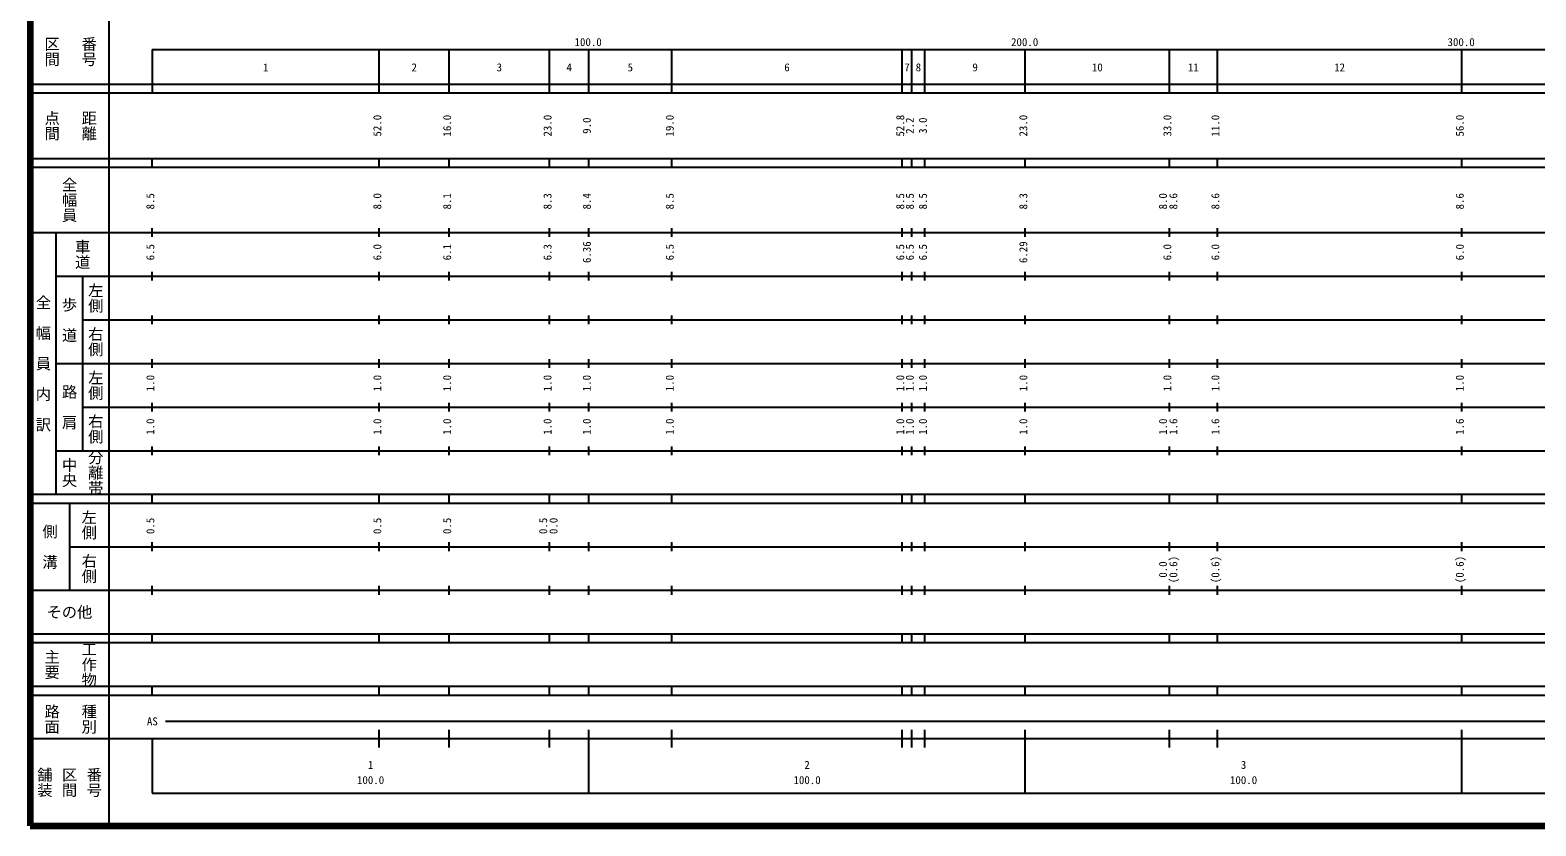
# Model space of a CAD drawing. Units: millimetres on the paper, enlarged 1000 times. Extents: x 40000 to 680000, y 20000 to 380000.
# Drawn here: x 40000 to 384971, y 20000 to 202409 of the extents above; entities that cross this region are included whole.
import ezdxf
from ezdxf.enums import TextEntityAlignment as Align

# ---------------------------------------------------------------- set-up
doc = ezdxf.new("R2010")
doc.units = ezdxf.units.MM
doc.header["$LTSCALE"] = 1000
doc.layers.add('M-TTL', color=2, linetype='Continuous', lineweight=140)
doc.layers.add('M-TTL-BAND', color=7, linetype='Continuous', lineweight=25)
doc.styles.add('@ＭＳ ゴシック', font='')
doc.styles.add('ＭＳ ゴシック', font='')
doc.styles.get('@ＭＳ ゴシック').set_extended_font_data('@MS Gothic')
doc.styles.get('ＭＳ ゴシック').set_extended_font_data('MS Gothic')

msp = doc.modelspace()

# ---------------------------------------------------------------- linework, layer by layer
at = {"layer": 'M-TTL'}
for p, q in [((40000, 380000), (40000, 20000)), ((40000, 20000), (680000, 20000))]:
    msp.add_line(p, q, dxfattribs=at)
at = {"layer": 'M-TTL-BAND'}
for p, q in [((58000, 370000), (58000, 20000)), ((68000, 198000), (579000, 198000)), ((68000, 198000), (68000, 188000)), ((120000, 188000), (120000, 198000)), ((136000, 188000), (136000, 198000)), ((159000, 188000), (159000, 198000)), ((168000, 188000), (168000, 198000)), ((187000, 188000), (187000, 198000)), ((239800, 188000), (239800, 198000)), ((242000, 188000), (242000, 198000)), ((245000, 188000), (245000, 198000)), ((268000, 188000), (268000, 198000)), ((301000, 188000), (301000, 198000)), ((312000, 188000), (312000, 198000)), ((368000, 188000), (368000, 198000)), ((40000, 190000), (579000, 190000)), ((40000, 188000), (579000, 188000)), ((40000, 173000), (579000, 173000)), ((68000, 171000), (68000, 173000)), ((120000, 171000), (120000, 173000)), ((136000, 171000), (136000, 173000)), ((159000, 171000), (159000, 173000)), ((168000, 171000), (168000, 173000)), ((187000, 171000), (187000, 173000)), ((239800, 171000), (239800, 173000)), ((242000, 171000), (242000, 173000)), ((245000, 171000), (245000, 173000)), ((268000, 171000), (268000, 173000)), ((301000, 171000), (301000, 173000)), ((312000, 171000), (312000, 173000)), ((368000, 171000), (368000, 173000)), ((40000, 171000), (579000, 171000)), ((40000, 156000), (579000, 156000)), ((46000, 96000), (46000, 156000)), ((68000, 155000), (68000, 157000)), ((120000, 155000), (120000, 157000)), ((136000, 155000), (136000, 157000)), ((159000, 155000), (159000, 157000)), ((168000, 155000), (168000, 157000)), ((187000, 155000), (187000, 157000)), ((239800, 155000), (239800, 157000)), ((242000, 155000), (242000, 157000)), ((245000, 155000), (245000, 157000)), ((268000, 155000), (268000, 157000)), ((301000, 155000), (301000, 157000)), ((312000, 155000), (312000, 157000)), ((368000, 155000), (368000, 157000)), ((46000, 146000), (579000, 146000)), ((52000, 146000), (52000, 106000)), ((68000, 145000), (68000, 147000)), ((120000, 145000), (120000, 147000)), ((136000, 145000), (136000, 147000)), ((159000, 145000), (159000, 147000)), ((168000, 145000), (168000, 147000)), ((187000, 145000), (187000, 147000)), ((239800, 145000), (239800, 147000)), ((242000, 145000), (242000, 147000)), ((245000, 145000), (245000, 147000)), ((268000, 145000), (268000, 147000)), ((301000, 145000), (301000, 147000)), ((312000, 145000), (312000, 147000)), ((368000, 145000), (368000, 147000)), ((52000, 136000), (579000, 136000)), ((68000, 135000), (68000, 137000)), ((120000, 135000), (120000, 137000)), ((136000, 135000), (136000, 137000)), ((159000, 135000), (159000, 137000)), ((168000, 135000), (168000, 137000)), ((187000, 135000), (187000, 137000)), ((239800, 135000), (239800, 137000)), ((242000, 135000), (242000, 137000)), ((245000, 135000), (245000, 137000)), ((268000, 135000), (268000, 137000)), ((301000, 135000), (301000, 137000)), ((312000, 135000), (312000, 137000)), ((368000, 135000), (368000, 137000)), ((46000, 126000), (579000, 126000)), ((68000, 125000), (68000, 127000)), ((120000, 125000), (120000, 127000)), ((136000, 125000), (136000, 127000)), ((159000, 125000), (159000, 127000)), ((168000, 125000), (168000, 127000)), ((187000, 125000), (187000, 127000)), ((239800, 125000), (239800, 127000)), ((242000, 125000), (242000, 127000)), ((245000, 125000), (245000, 127000)), ((268000, 125000), (268000, 127000)), ((301000, 125000), (301000, 127000)), ((312000, 125000), (312000, 127000)), ((368000, 125000), (368000, 127000)), ((52000, 116000), (579000, 116000)), ((68000, 115000), (68000, 117000)), ((120000, 115000), (120000, 117000)), ((136000, 115000), (136000, 117000)), ((159000, 115000), (159000, 117000)), ((168000, 115000), (168000, 117000)), ((187000, 115000), (187000, 117000)), ((239800, 115000), (239800, 117000)), ((242000, 115000), (242000, 117000)), ((245000, 115000), (245000, 117000)), ((268000, 115000), (268000, 117000)), ((301000, 115000), (301000, 117000)), ((312000, 115000), (312000, 117000)), ((368000, 115000), (368000, 117000)), ((68000, 105000), (68000, 107000)), ((120000, 105000), (120000, 107000)), ((136000, 105000), (136000, 107000)), ((159000, 105000), (159000, 107000)), ((168000, 105000), (168000, 107000)), ((187000, 105000), (187000, 107000)), ((239800, 105000), (239800, 107000)), ((242000, 105000), (242000, 107000)), ((245000, 105000), (245000, 107000)), ((268000, 105000), (268000, 107000)), ((301000, 105000), (301000, 107000)), ((312000, 105000), (312000, 107000)), ((368000, 105000), (368000, 107000)), ((46000, 106000), (579000, 106000)), ((40000, 96000), (579000, 96000)), ((40000, 94000), (579000, 94000)), ((49000, 94000), (49000, 74000)), ((68000, 94000), (68000, 96000)), ((120000, 94000), (120000, 96000)), ((136000, 94000), (136000, 96000)), ((159000, 94000), (159000, 96000)), ((168000, 94000), (168000, 96000)), ((187000, 94000), (187000, 96000)), ((239800, 94000), (239800, 96000)), ((242000, 94000), (242000, 96000)), ((245000, 94000), (245000, 96000)), ((268000, 94000), (268000, 96000)), ((301000, 94000), (301000, 96000)), ((312000, 94000), (312000, 96000)), ((368000, 94000), (368000, 96000)), ((49000, 84000), (579000, 84000)), ((68000, 83000), (68000, 85000)), ((120000, 83000), (120000, 85000)), ((136000, 83000), (136000, 85000)), ((159000, 83000), (159000, 85000)), ((168000, 83000), (168000, 85000)), ((187000, 83000), (187000, 85000)), ((239800, 83000), (239800, 85000)), ((242000, 83000), (242000, 85000)), ((245000, 83000), (245000, 85000)), ((268000, 83000), (268000, 85000)), ((301000, 83000), (301000, 85000)), ((312000, 83000), (312000, 85000)), ((368000, 83000), (368000, 85000)), ((40000, 74000), (579000, 74000)), ((68000, 73000), (68000, 75000)), ((120000, 73000), (120000, 75000)), ((136000, 73000), (136000, 75000)), ((159000, 73000), (159000, 75000)), ((168000, 73000), (168000, 75000)), ((187000, 73000), (187000, 75000)), ((239800, 73000), (239800, 75000)), ((242000, 73000), (242000, 75000)), ((245000, 73000), (245000, 75000)), ((268000, 73000), (268000, 75000)), ((301000, 73000), (301000, 75000)), ((312000, 73000), (312000, 75000)), ((368000, 73000), (368000, 75000)), ((40000, 64000), (579000, 64000)), ((68000, 62000), (68000, 64000)), ((120000, 62000), (120000, 64000)), ((136000, 62000), (136000, 64000)), ((159000, 62000), (159000, 64000)), ((168000, 62000), (168000, 64000)), ((187000, 62000), (187000, 64000)), ((239800, 62000), (239800, 64000)), ((242000, 62000), (242000, 64000)), ((245000, 62000), (245000, 64000)), ((268000, 62000), (268000, 64000)), ((301000, 62000), (301000, 64000)), ((312000, 62000), (312000, 64000)), ((368000, 62000), (368000, 64000)), ((40000, 62000), (579000, 62000)), ((40000, 52000), (579000, 52000)), ((68000, 50000), (68000, 52000)), ((120000, 50000), (120000, 52000)), ((136000, 50000), (136000, 52000)), ((159000, 50000), (159000, 52000)), ((168000, 50000), (168000, 52000)), ((187000, 50000), (187000, 52000)), ((239800, 50000), (239800, 52000)), ((242000, 50000), (242000, 52000)), ((245000, 50000), (245000, 52000)), ((268000, 50000), (268000, 52000)), ((301000, 50000), (301000, 52000)), ((312000, 50000), (312000, 52000)), ((368000, 50000), (368000, 52000)), ((40000, 50000), (579000, 50000)), ((71000, 44000), (555000, 44000)), ((120000, 38000), (120000, 42000)), ((136000, 38000), (136000, 42000)), ((159000, 38000), (159000, 42000)), ((168000, 27500), (168000, 42000)), ((187000, 38000), (187000, 42000)), ((239800, 38000), (239800, 42000)), ((242000, 38000), (242000, 42000)), ((245000, 38000), (245000, 42000)), ((268000, 27500), (268000, 42000)), ((301000, 38000), (301000, 42000)), ((312000, 38000), (312000, 42000)), ((368000, 27500), (368000, 42000)), ((40000, 40000), (579000, 40000)), ((68000, 40000), (68000, 27500)), ((68000, 27500), (579000, 27500))]:
    msp.add_line(p, q, dxfattribs=at)

# ---------------------------------------------------------------- texts
at = {"layer": 'M-TTL-BAND', "style": '@ＭＳ ゴシック'}
for s, p in [('区間', (45000, 197500)), ('番号', (53500, 197500)), ('点間', (45000, 180500)), ('距離', (53500, 180500)), ('全幅員', (49000, 163500)), ('車道', (52000, 151000)), ('全\u3000幅\u3000員\u3000内\u3000訳', (43000, 126000)), ('左側', (55000, 141000)), ('歩\u3000道', (49000, 136000)), ('右側', (55000, 131000)), ('左側', (55000, 121000)), ('路\u3000肩', (49000, 116000)), ('右側', (55000, 111000)), ('中央', (49000, 101000)), ('分離帯', (55000, 101000)), ('左側', (53500, 89000)), ('側\u3000溝', (44500, 84000)), ('右側', (53500, 79000)), ('主要', (45000, 57000)), ('工作物', (53500, 57000)), ('路面', (45000, 44500)), ('種別', (53500, 44500)), ('舗装', (43333, 30000)), ('区間', (49000, 30000)), ('番号', (54667, 30000))]:
    msp.add_text(s, height=2566, rotation=270, dxfattribs=at).set_placement(p, align=Align.MIDDLE_CENTER)
at = {"layer": 'M-TTL-BAND', "style": 'ＭＳ ゴシック'}
for s, p in [('100.0', (167844, 198195)), ('200.0', (267844, 198195)), ('300.0', (367844, 198195)), ('1', (94000, 192405)), ('2', (128000, 192405)), ('3', (147500, 192405)), ('4', (163500, 192405)), ('5', (177500, 192405)), ('6', (213400, 192405)), ('7', (240900, 192405)), ('8', (243500, 192405)), ('9', (256500, 192405)), ('10', (284500, 192405)), ('11', (306500, 192405)), ('12', (340000, 192405)), ('AS', (68000, 42500)), ('1', (118000, 32523)), ('2', (218000, 32523)), ('3', (318000, 32523)), ('100.0', (118000, 29033)), ('100.0', (218000, 29033)), ('100.0', (318000, 29033))]:
    msp.add_text(s, height=1833, dxfattribs=at).set_placement(p, align=Align.BOTTOM_CENTER)
for s, p in [('52.0', (121000, 180500)), ('16.0', (137000, 180500)), ('23.0', (160000, 180500)), ('19.0', (188000, 180500)), ('52.8', (240800, 180500)), ('23.0', (269000, 180500)), ('33.0', (302000, 180500)), ('11.0', (313000, 180500)), ('56.0', (369000, 180500)), ('9.0', (169000, 180500)), ('2.2', (243000, 180500)), ('3.0', (246000, 180500)), ('8.5', (69000, 163174)), ('8.0', (121000, 163174)), ('8.1', (137000, 163174)), ('8.3', (160000, 163174)), ('8.4', (169000, 163174)), ('8.5', (188000, 163174)), ('8.5', (240800, 163174)), ('8.5', (243000, 163174)), ('8.5', (246000, 163174)), ('8.3', (269000, 163174)), ('8.0', (301000, 163174)), ('8.6', (303370, 163174)), ('8.6', (313000, 163174)), ('8.6', (369000, 163174)), ('6.5', (69000, 151500)), ('6.0', (121000, 151500)), ('6.1', (137000, 151500)), ('6.3', (160000, 151500)), ('6.36', (169000, 151500)), ('6.5', (188000, 151500)), ('6.5', (240800, 151500)), ('6.5', (243000, 151500)), ('6.5', (246000, 151500)), ('6.29', (269000, 151500)), ('6.0', (302000, 151500)), ('6.0', (313000, 151500)), ('6.0', (369000, 151500)), ('1.0', (69000, 121500)), ('1.0', (121000, 121500)), ('1.0', (137000, 121500)), ('1.0', (160000, 121500)), ('1.0', (169000, 121500)), ('1.0', (188000, 121500)), ('1.0', (240800, 121500)), ('1.0', (243000, 121500)), ('1.0', (246000, 121500)), ('1.0', (269000, 121500)), ('1.0', (302000, 121500)), ('1.0', (313000, 121500)), ('1.0', (369000, 121500)), ('1.0', (69000, 111500)), ('1.0', (121000, 111500)), ('1.0', (137000, 111500)), ('1.0', (160000, 111500)), ('1.0', (169000, 111500)), ('1.0', (188000, 111500)), ('1.0', (240800, 111500)), ('1.0', (243000, 111500)), ('1.0', (246000, 111500)), ('1.0', (269000, 111500)), ('1.0', (301000, 111500)), ('1.6', (303370, 111500)), ('1.6', (313000, 111500)), ('1.6', (369000, 111500)), ('0.5', (69000, 88764)), ('0.5', (121000, 88764)), ('0.5', (137000, 88764)), ('0.5', (159000, 88764)), ('0.0', (161370, 88764)), ('0.0', (301000, 78764)), ('(0.6)', (303370, 78764)), ('(0.6)', (313000, 78764)), ('(0.6)', (369000, 78764))]:
    msp.add_text(s, height=1833, rotation=90, dxfattribs=at).set_placement(p, align=Align.BOTTOM_CENTER)
msp.add_text('その他', height=2566, dxfattribs=at).set_placement((49000, 69000), align=Align.MIDDLE_CENTER)

doc.saveas('drawing.dxf')
